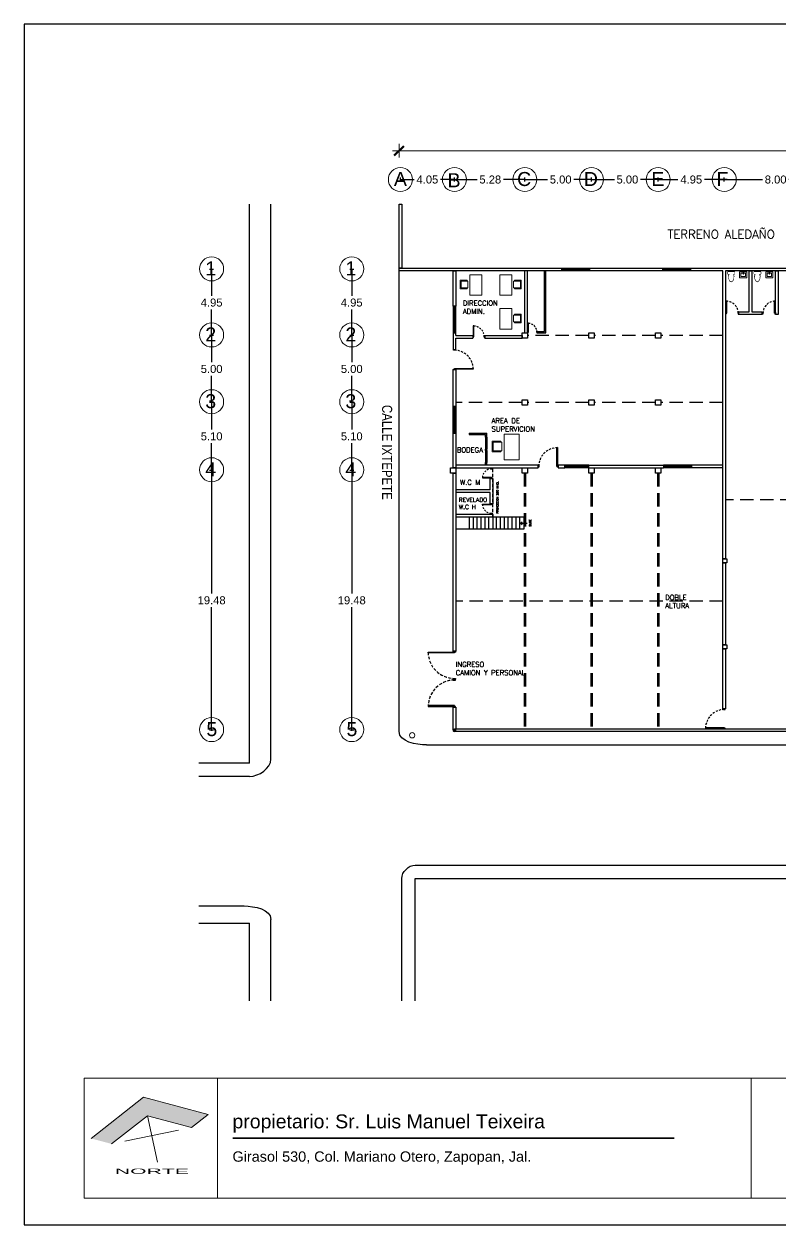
# Model space of a CAD drawing. Header units: millimetres. Extents: x 0 to 265, y 0 to 186.
# Drawn here: x 0 to 56.7, y 0 to 90 of the extents above; entities that cross this region are included whole.
import ezdxf
from ezdxf.enums import TextEntityAlignment as Align

# ---------------------------------------------------------------- set-up
doc = ezdxf.new("R2010")
doc.units = ezdxf.units.MM
doc.set_wipeout_variables(frame=1)
doc.linetypes.add('HP- XR01 - Proyecto Arquitectónico- Plantas$0$HIDDEN', pattern=[0.375, 0.25, -0.125])
doc.linetypes.add('JIS_02_2.0', pattern=[3, 2, -1])
for name, color, linetype, lineweight in [('22-MUEBLES', 252, 'Continuous', 0), ('ARQ_Punto Fino', 8, 'Continuous', 18), ('ARQ_Texto', 7, 'Continuous', 18), ('MOBILIARIO GENERAL.MG_Pluma_Nº__142', 8, 'Continuous', 13), ('MURO DE CARGA', 18, 'Continuous', 30), ('Solapa', 7, 'Continuous', 18)]:
    doc.layers.add(name, color=color, linetype=linetype, lineweight=lineweight)
for name, color, linetype in [('APOYOS', 40, 'Continuous'), ('BANQUETA', 241, 'Continuous'), ('CRISTAL', 132, 'Continuous'), ('Ejes y cotas', 251, 'Continuous'), ('ESCALERAS', 41, 'Continuous'), ('HERRERIA', 242, 'Continuous'), ('MOVILIARIO COLCHAS', 251, 'Continuous'), ('MURO DIVISORIO', 51, 'Continuous'), ('PROYECCION ESTRUCTURA', 100, 'Continuous'), ('TEXTO', 7, 'Continuous'), ('XREF VW STA ANITA 18OCT2017$0$A-MOBILIARIO FIJO', 252, 'Continuous')]:
    doc.layers.add(name, color=color, linetype=linetype)
doc.styles.add('Annotative', font='arial.ttf')
doc.styles.add('HL-HD', font='EBE-LD.SHX', dxfattribs={"width": 1.5, "height": 1})
doc.styles.add('Roman S', font='romans.shx')
doc.styles.get("Standard").update_dxf_attribs({"font": 'arial.ttf'})
doc.styles.add('SWIS', font='swissek.ttf')
doc.dimstyles.new('Copia(2) de ISO-25', dxfattribs={"dimtxt": 0.2, "dimasz": 0.1, "dimexe": 0.15, "dimexo": 0.15, "dimgap": 0.075, "dimtad": 2, "dimtih": 1, "dimtoh": 1, "dimzin": 1, "dimdsep": 46, "dimtxsty": 'Standard', "dimblk": 'ORIGIN2', "dimcen": 0.1, "dimazin": 0, "dimtfac": 1, "dimtix": 1, "dimtmove": 0, "dimatfit": 3, "dimfxl": 0.25, "dimarcsym": 0})

# ---------------------------------------------------------------- blocks, each defined once
blk = doc.blocks.new('*U2')
for points in [[(-0.05, 0), (0.05, 0), (0.05, -0.038), (-0.05, -0.038)], [(-1.124, -0.038), (0, -0.038), (0, -0.076), (-1.124, -0.076)], [(-0.05, -1.162), (0.05, -1.162), (0.05, -1.2), (-0.05, -1.2)]]:
    blk.add_lwpolyline(points, close=True)
at = {"linetype": 'HP- XR01 - Proyecto Arquitectónico- Plantas$0$HIDDEN', "ltscale": 0.5}
blk.add_arc((0, -0.038), 1.124, 180, 270, dxfattribs=at)
blk = doc.blocks.new('*U3')
for points in [[(0.05, 1.162), (-0.05, 1.162), (-0.05, 1.2), (0.05, 1.2)], [(0.05, 0), (-0.05, 0), (-0.05, 0.038), (0.05, 0.038)], [(1.124, 0.038), (0, 0.038), (0, 0.076), (1.124, 0.076)]]:
    blk.add_lwpolyline(points, close=True)
at = {"linetype": 'HP- XR01 - Proyecto Arquitectónico- Plantas$0$HIDDEN', "ltscale": 0.5}
blk.add_arc((0, 0.038), 1.124, 360, 90, dxfattribs=at)
blk = doc.blocks.new('*U4')
for points in [[(0.05, 0), (-0.05, 0), (-0.05, -0.038), (0.05, -0.038)], [(1.124, -0.038), (0, -0.038), (0, -0.076), (1.124, -0.076)], [(0.05, -1.162), (-0.05, -1.162), (-0.05, -1.2), (0.05, -1.2)]]:
    blk.add_lwpolyline(points, close=True)
at = {"linetype": 'HP- XR01 - Proyecto Arquitectónico- Plantas$0$HIDDEN', "ltscale": 0.5}
blk.add_arc((0, -0.038), 1.124, 270, 0, dxfattribs=at)
blk = doc.blocks.new('*U5')
for points in [[(0.05, 0), (-0.05, 0), (-0.05, -0.038), (0.05, -0.038)], [(1.124, -0.038), (0, -0.038), (0, -0.076), (1.124, -0.076)], [(0.05, -1.162), (-0.05, -1.162), (-0.05, -1.2), (0.05, -1.2)]]:
    blk.add_lwpolyline(points, close=True)
at = {"linetype": 'HP- XR01 - Proyecto Arquitectónico- Plantas$0$HIDDEN', "ltscale": 0.5}
blk.add_arc((0, -0.038), 1.124, 270, 0, dxfattribs=at)
blk = doc.blocks.new('*U6')
for points in [[(0.05, 0), (-0.05, 0), (-0.05, -0.038), (0.05, -0.038)], [(0.724, -0.038), (0, -0.038), (0, -0.076), (0.724, -0.076)], [(0.05, -0.762), (-0.05, -0.762), (-0.05, -0.8), (0.05, -0.8)]]:
    blk.add_lwpolyline(points, close=True)
at = {"linetype": 'HP- XR01 - Proyecto Arquitectónico- Plantas$0$HIDDEN', "ltscale": 0.5}
blk.add_arc((0, -0.038), 0.724, 270, 0, dxfattribs=at)
blk = doc.blocks.new('*U7')
for points in [[(0.05, 0.762), (-0.05, 0.762), (-0.05, 0.8), (0.05, 0.8)], [(0.05, 0), (-0.05, 0), (-0.05, 0.038), (0.05, 0.038)], [(0.724, 0.038), (0, 0.038), (0, 0.076), (0.724, 0.076)]]:
    blk.add_lwpolyline(points, close=True)
at = {"linetype": 'HP- XR01 - Proyecto Arquitectónico- Plantas$0$HIDDEN', "ltscale": 0.5}
blk.add_arc((0, 0.038), 0.724, 360, 90, dxfattribs=at)
blk = doc.blocks.new('*U8')
for points in [[(0.05, 0), (-0.05, 0), (-0.05, -0.038), (0.05, -0.038)], [(0.05, -0.862), (-0.05, -0.862), (-0.05, -0.9), (0.05, -0.9)], [(0.824, -0.038), (0, -0.038), (0, -0.076), (0.824, -0.076)]]:
    blk.add_lwpolyline(points, close=True)
at = {"linetype": 'HP- XR01 - Proyecto Arquitectónico- Plantas$0$HIDDEN', "ltscale": 0.5}
blk.add_arc((0, -0.038), 0.824, 270, 0, dxfattribs=at)
blk = doc.blocks.new('*U9')
for points in [[(0.05, 0), (-0.05, 0), (-0.05, -0.038), (0.05, -0.038)], [(0.05, -0.712), (-0.05, -0.712), (-0.05, -0.75), (0.05, -0.75)], [(0.674, -0.038), (0, -0.038), (0, -0.076), (0.674, -0.076)]]:
    blk.add_lwpolyline(points, close=True)
at = {"linetype": 'HP- XR01 - Proyecto Arquitectónico- Plantas$0$HIDDEN', "ltscale": 0.5}
blk.add_arc((0, -0.038), 0.674, 270, 0, dxfattribs=at)
blk = doc.blocks.new('*U10')
for points in [[(0.05, 0.712), (-0.05, 0.712), (-0.05, 0.75), (0.05, 0.75)], [(0.05, 0), (-0.05, 0), (-0.05, 0.038), (0.05, 0.038)], [(0.674, 0.038), (0, 0.038), (0, 0.076), (0.674, 0.076)]]:
    blk.add_lwpolyline(points, close=True)
at = {"linetype": 'HP- XR01 - Proyecto Arquitectónico- Plantas$0$HIDDEN', "ltscale": 0.5}
blk.add_arc((0, 0.038), 0.674, 360, 90, dxfattribs=at)
blk = doc.blocks.new('_BoxFilled')
at = {"color": 0, "linetype": 'ByBlock', "lineweight": -2}
blk.add_line((-0.5, 0), (-1, 0), dxfattribs=at)
at = {"color": 0, "linetype": 'ByBlock', "lineweight": 0}
blk.add_solid([(-0.5, 0.5), (0.5, 0.5), (-0.5, -0.5), (0.5, -0.5)], dxfattribs=at)
blk = doc.blocks.new('*D43')
at = {"layer": 'DEFPOINTS', "color": 0, "transparency": 16777216}
for p in [(32.258, 78.344), (28.208, 77.498), (32.258, 77.498)]:
    blk.add_point(p, dxfattribs=at)
at = {"layer": 'Ejes y cotas', "color": 0, "lineweight": -2, "transparency": 16777216}
for p, q in [((28.208, 78.198), (28.208, 78.494)), ((28.308, 78.344), (29.239, 78.344)), ((32.158, 78.344), (31.226, 78.344)), ((32.258, 78.198), (32.258, 78.494))]:
    blk.add_line(p, q, dxfattribs=at)
at = {"layer": 'Ejes y cotas', "color": 0, "lineweight": -2, "transparency": 16777216, "xscale": 0.1, "yscale": 0.1, "zscale": 0.1, "rotation": 180}
blk.add_blockref('_BoxFilled', (28.208, 78.344), dxfattribs=at)
at = {"layer": 'Ejes y cotas', "color": 0, "lineweight": -2, "transparency": 16777216, "xscale": 0.1, "yscale": 0.1, "zscale": 0.1}
blk.add_blockref('_BoxFilled', (32.258, 78.344), dxfattribs=at)
at = {"layer": 'Ejes y cotas', "color": 0, "lineweight": 0, "transparency": 16777216, "insert": (30.233, 78.344), "char_height": 0.6, "attachment_point": 5}
blk.add_mtext('4.05', dxfattribs=at)
blk = doc.blocks.new('*D44')
at = {"layer": 'DEFPOINTS', "color": 0, "transparency": 16777216}
for p in [(37.533, 78.344), (32.258, 77.498), (37.533, 77.498)]:
    blk.add_point(p, dxfattribs=at)
at = {"layer": 'Ejes y cotas', "color": 0, "lineweight": -2, "transparency": 16777216}
for p, q in [((32.258, 78.198), (32.258, 78.494)), ((32.358, 78.344), (33.967, 78.344)), ((37.433, 78.344), (35.927, 78.344)), ((37.533, 78.198), (37.533, 78.494))]:
    blk.add_line(p, q, dxfattribs=at)
at = {"layer": 'Ejes y cotas', "color": 0, "lineweight": -2, "transparency": 16777216, "xscale": 0.1, "yscale": 0.1, "zscale": 0.1, "rotation": 180}
blk.add_blockref('_BoxFilled', (32.258, 78.344), dxfattribs=at)
at = {"layer": 'Ejes y cotas', "color": 0, "lineweight": -2, "transparency": 16777216, "xscale": 0.1, "yscale": 0.1, "zscale": 0.1}
blk.add_blockref('_BoxFilled', (37.533, 78.344), dxfattribs=at)
at = {"layer": 'Ejes y cotas', "color": 0, "lineweight": 0, "transparency": 16777216, "insert": (34.947, 78.344), "char_height": 0.6, "attachment_point": 5}
blk.add_mtext('5.28', dxfattribs=at)
blk = doc.blocks.new('*D45')
at = {"layer": 'DEFPOINTS', "color": 0, "transparency": 16777216}
for p in [(42.533, 78.344), (37.533, 77.498), (42.533, 77.498)]:
    blk.add_point(p, dxfattribs=at)
at = {"layer": 'Ejes y cotas', "color": 0, "lineweight": -2, "transparency": 16777216}
for p, q in [((37.533, 78.198), (37.533, 78.494)), ((37.633, 78.344), (39.244, 78.344)), ((42.433, 78.344), (41.2, 78.344)), ((42.533, 78.198), (42.533, 78.494))]:
    blk.add_line(p, q, dxfattribs=at)
at = {"layer": 'Ejes y cotas', "color": 0, "lineweight": -2, "transparency": 16777216, "xscale": 0.1, "yscale": 0.1, "zscale": 0.1, "rotation": 180}
blk.add_blockref('_BoxFilled', (37.533, 78.344), dxfattribs=at)
at = {"layer": 'Ejes y cotas', "color": 0, "lineweight": -2, "transparency": 16777216, "xscale": 0.1, "yscale": 0.1, "zscale": 0.1}
blk.add_blockref('_BoxFilled', (42.533, 78.344), dxfattribs=at)
at = {"layer": 'Ejes y cotas', "color": 0, "lineweight": 0, "transparency": 16777216, "insert": (40.222, 78.344), "char_height": 0.6, "attachment_point": 5}
blk.add_mtext('5.00', dxfattribs=at)
blk = doc.blocks.new('*D46')
at = {"layer": 'DEFPOINTS', "color": 0, "transparency": 16777216}
for p in [(47.533, 78.344), (42.533, 77.498), (47.533, 77.498)]:
    blk.add_point(p, dxfattribs=at)
at = {"layer": 'Ejes y cotas', "color": 0, "lineweight": -2, "transparency": 16777216}
for p, q in [((42.533, 78.198), (42.533, 78.494)), ((42.633, 78.344), (44.244, 78.344)), ((47.433, 78.344), (46.2, 78.344)), ((47.533, 78.198), (47.533, 78.494))]:
    blk.add_line(p, q, dxfattribs=at)
at = {"layer": 'Ejes y cotas', "color": 0, "lineweight": -2, "transparency": 16777216, "xscale": 0.1, "yscale": 0.1, "zscale": 0.1, "rotation": 180}
blk.add_blockref('_BoxFilled', (42.533, 78.344), dxfattribs=at)
at = {"layer": 'Ejes y cotas', "color": 0, "lineweight": -2, "transparency": 16777216, "xscale": 0.1, "yscale": 0.1, "zscale": 0.1}
blk.add_blockref('_BoxFilled', (47.533, 78.344), dxfattribs=at)
at = {"layer": 'Ejes y cotas', "color": 0, "lineweight": 0, "transparency": 16777216, "insert": (45.222, 78.344), "char_height": 0.6, "attachment_point": 5}
blk.add_mtext('5.00', dxfattribs=at)
blk = doc.blocks.new('*D47')
at = {"layer": 'DEFPOINTS', "color": 0, "transparency": 16777216}
for p in [(52.483, 78.344), (47.533, 77.498), (52.483, 77.498)]:
    blk.add_point(p, dxfattribs=at)
at = {"layer": 'Ejes y cotas', "color": 0, "lineweight": -2, "transparency": 16777216}
for p, q in [((47.533, 78.198), (47.533, 78.494)), ((47.633, 78.344), (49.014, 78.344)), ((52.383, 78.344), (51.001, 78.344)), ((52.483, 78.198), (52.483, 78.494))]:
    blk.add_line(p, q, dxfattribs=at)
at = {"layer": 'Ejes y cotas', "color": 0, "lineweight": -2, "transparency": 16777216, "xscale": 0.1, "yscale": 0.1, "zscale": 0.1, "rotation": 180}
blk.add_blockref('_BoxFilled', (47.533, 78.344), dxfattribs=at)
at = {"layer": 'Ejes y cotas', "color": 0, "lineweight": -2, "transparency": 16777216, "xscale": 0.1, "yscale": 0.1, "zscale": 0.1}
blk.add_blockref('_BoxFilled', (52.483, 78.344), dxfattribs=at)
at = {"layer": 'Ejes y cotas', "color": 0, "lineweight": 0, "transparency": 16777216, "insert": (50.008, 78.344), "char_height": 0.6, "attachment_point": 5}
blk.add_mtext('4.95', dxfattribs=at)
blk = doc.blocks.new('*D56')
at = {"layer": 'DEFPOINTS', "color": 0, "transparency": 16777216}
for p in [(14.908, 71.598), (14.062, 66.648), (14.908, 66.648)]:
    blk.add_point(p, dxfattribs=at)
at = {"layer": 'Ejes y cotas', "color": 0, "lineweight": -2, "transparency": 16777216}
for p, q in [((14.208, 71.598), (13.912, 71.598)), ((14.062, 71.498), (14.062, 69.63)), ((14.062, 66.748), (14.062, 68.617)), ((14.208, 66.648), (13.912, 66.648))]:
    blk.add_line(p, q, dxfattribs=at)
at = {"layer": 'Ejes y cotas', "color": 0, "lineweight": -2, "transparency": 16777216, "xscale": 0.1, "yscale": 0.1, "zscale": 0.1}
for p, rotation in [((14.062, 71.598), 90), ((14.062, 66.648), 270)]:
    blk.add_blockref('_BoxFilled', p, dxfattribs=dict(at, rotation=rotation))
at = {"layer": 'Ejes y cotas', "color": 0, "lineweight": 0, "transparency": 16777216, "insert": (14.062, 69.123), "char_height": 0.6, "width": 0.49322, "attachment_point": 5}
blk.add_mtext('4.95', dxfattribs=at)
blk = doc.blocks.new('*D57')
at = {"layer": 'DEFPOINTS', "color": 0, "transparency": 16777216}
for p in [(14.908, 66.648), (14.062, 61.648), (14.908, 61.648)]:
    blk.add_point(p, dxfattribs=at)
at = {"layer": 'Ejes y cotas', "color": 0, "lineweight": -2, "transparency": 16777216}
for p, q in [((14.208, 66.648), (13.912, 66.648)), ((14.062, 66.548), (14.062, 64.655)), ((14.062, 61.748), (14.062, 63.642)), ((14.208, 61.648), (13.912, 61.648))]:
    blk.add_line(p, q, dxfattribs=at)
at = {"layer": 'Ejes y cotas', "color": 0, "lineweight": -2, "transparency": 16777216, "xscale": 0.1, "yscale": 0.1, "zscale": 0.1}
for p, rotation in [((14.062, 66.648), 90), ((14.062, 61.648), 270)]:
    blk.add_blockref('_BoxFilled', p, dxfattribs=dict(at, rotation=rotation))
at = {"layer": 'Ejes y cotas', "color": 0, "lineweight": 0, "transparency": 16777216, "insert": (14.062, 64.148), "char_height": 0.6, "attachment_point": 5}
blk.add_mtext('5.00', dxfattribs=at)
blk = doc.blocks.new('*D58')
at = {"layer": 'DEFPOINTS', "color": 0, "transparency": 16777216}
for p in [(14.908, 61.648), (14.062, 56.548), (14.908, 56.548)]:
    blk.add_point(p, dxfattribs=at)
at = {"layer": 'Ejes y cotas', "color": 0, "lineweight": -2, "transparency": 16777216}
for p, q in [((14.208, 61.648), (13.912, 61.648)), ((14.062, 61.548), (14.062, 59.605)), ((14.062, 56.648), (14.062, 58.592)), ((14.208, 56.548), (13.912, 56.548))]:
    blk.add_line(p, q, dxfattribs=at)
at = {"layer": 'Ejes y cotas', "color": 0, "lineweight": -2, "transparency": 16777216, "xscale": 0.1, "yscale": 0.1, "zscale": 0.1}
for p, rotation in [((14.062, 61.648), 90), ((14.062, 56.548), 270)]:
    blk.add_blockref('_BoxFilled', p, dxfattribs=dict(at, rotation=rotation))
at = {"layer": 'Ejes y cotas', "color": 0, "lineweight": 0, "transparency": 16777216, "insert": (14.062, 59.098), "char_height": 0.6, "attachment_point": 5}
blk.add_mtext('5.10', dxfattribs=at)
blk = doc.blocks.new('*D59')
at = {"layer": 'DEFPOINTS', "color": 0, "transparency": 16777216}
for p in [(14.908, 56.548), (14.062, 37.073), (14.908, 37.073)]:
    blk.add_point(p, dxfattribs=at)
at = {"layer": 'Ejes y cotas', "color": 0, "lineweight": -2, "transparency": 16777216}
for p, q in [((14.208, 56.548), (13.912, 56.548)), ((14.062, 56.448), (14.062, 47.317)), ((14.062, 37.173), (14.062, 46.304)), ((14.208, 37.073), (13.912, 37.073))]:
    blk.add_line(p, q, dxfattribs=at)
at = {"layer": 'Ejes y cotas', "color": 0, "lineweight": -2, "transparency": 16777216, "xscale": 0.1, "yscale": 0.1, "zscale": 0.1}
for p, rotation in [((14.062, 56.548), 90), ((14.062, 37.073), 270)]:
    blk.add_blockref('_BoxFilled', p, dxfattribs=dict(at, rotation=rotation))
at = {"layer": 'Ejes y cotas', "color": 0, "lineweight": 0, "transparency": 16777216, "insert": (14.062, 46.811), "char_height": 0.6, "attachment_point": 5}
blk.add_mtext('19.48', dxfattribs=at)
blk = doc.blocks.new('XREF VW STA ANITA 18OCT2017$0$ESCUSADO')
at = {"color": 0}
blk.add_lwpolyline([(0, -0.237), (0, 0.237, -0.414214), (0.012, 0.25), (0.138, 0.25, -0.414214), (0.15, 0.237), (0.15, -0.237, -0.414214), (0.138, -0.25), (0.012, -0.25, -0.414214)], format="xyb", close=True, dxfattribs=at)
blk.add_circle((0.3, 0), 0.05, dxfattribs=at)
for radius, start, end in [(0.142, 90, 270), (0.187, 90, 126.8699), (0.187, 233.1301, 270)]:
    blk.add_arc((0.343, 0), radius, start, end, dxfattribs=at)
at = {"color": 0, "extrusion": (0, 0, -1)}
for major_axis, ratio in [((0.362, 0), 0.517355), ((0.312, 0), 0.456)]:
    blk.add_ellipse((0.343, 0), major_axis=major_axis, ratio=ratio, start_param=4.712389, end_param=7.853982, dxfattribs=at)
at = {"color": 0}
for points in [[(0.15, 0.15), (0.177, 0.15), (0.203, 0.15), (0.23, 0.15)], [(0.23, -0.15), (0.203, -0.15), (0.177, -0.15), (0.15, -0.15)]]:
    blk.add_open_spline(points, degree=3, dxfattribs=at)
blk.add_wipeout([(0.15, 0.237), (0.149, 0.242), (0.147, 0.245), (0.146, 0.246), (0.145, 0.248), (0.142, 0.249), (0.139, 0.25), (0.138, 0.25), (0.011, 0.25), (0.007, 0.249), (0.004, 0.246), (0.001, 0.243), (0, 0.239), (0, -0.237), (0.002, -0.245), (0.004, -0.246), (0.007, -0.248), (0.01, -0.25), (0.012, -0.25), (0.138, -0.25), (0.144, -0.248), (0.148, -0.244), (0.15, -0.237), (0.15, -0.15), (0.23, -0.15), (0.242, -0.158), (0.257, -0.167), (0.268, -0.172), (0.277, -0.176), (0.288, -0.179), (0.298, -0.182), (0.329, -0.187), (0.343, -0.187), (0.362, -0.187), (0.382, -0.186), (0.427, -0.182), (0.467, -0.176), (0.52, -0.164), (0.573, -0.145), (0.602, -0.131), (0.635, -0.11), (0.667, -0.083), (0.687, -0.059), (0.7, -0.03), (0.705, -0.008), (0.703, 0.02), (0.694, 0.046), (0.681, 0.068), (0.671, 0.079), (0.659, 0.091), (0.641, 0.106), (0.617, 0.122), (0.586, 0.139), (0.574, 0.144), (0.541, 0.157), (0.517, 0.164), (0.49, 0.171), (0.467, 0.176), (0.449, 0.179), (0.421, 0.183), (0.402, 0.185), (0.38, 0.186), (0.343, 0.187), (0.32, 0.186), (0.3, 0.183), (0.283, 0.178), (0.262, 0.169), (0.247, 0.161), (0.23, 0.15), (0.15, 0.15)], dxfattribs=at)
blk = doc.blocks.new('A$C55CB1900')
at = {"layer": '22-MUEBLES'}
for p, q in [((0.597, 2.862), (1.397, 2.862)), ((0.597, 2.862), (0.597, 2.222)), ((0.677, 2.782), (1.317, 2.782)), ((0.677, 2.782), (0.677, 2.142)), ((1.317, 2.782), (1.317, 2.142)), ((1.397, 2.862), (1.397, 2.222)), ((0, 1.96), (1.92, 1.96)), ((0, 0.84), (0, 1.96)), ((0.597, 2.222), (0.677, 2.222)), ((0.677, 2.142), (1.317, 2.142)), ((1.317, 2.222), (1.397, 2.222)), ((1.92, 1.96), (1.92, 0.84)), ((1.92, 0.84), (0, 0.84))]:
    blk.add_line(p, q, dxfattribs=at)
blk = doc.blocks.new('*D42')
at = {"layer": 'DEFPOINTS', "color": 0, "transparency": 16777216}
for p in [(60.483, 78.344), (52.483, 77.498), (60.483, 77.498)]:
    blk.add_point(p, dxfattribs=at)
at = {"layer": 'Ejes y cotas', "color": 0, "lineweight": -2, "transparency": 16777216}
for p, q in [((52.483, 78.198), (52.483, 78.494)), ((52.583, 78.344), (55.354, 78.344)), ((60.383, 78.344), (57.311, 78.344)), ((60.483, 78.198), (60.483, 78.494))]:
    blk.add_line(p, q, dxfattribs=at)
at = {"layer": 'Ejes y cotas', "color": 0, "lineweight": -2, "transparency": 16777216, "xscale": 0.1, "yscale": 0.1, "zscale": 0.1, "rotation": 180}
blk.add_blockref('_BoxFilled', (52.483, 78.344), dxfattribs=at)
at = {"layer": 'Ejes y cotas', "color": 0, "lineweight": -2, "transparency": 16777216, "xscale": 0.1, "yscale": 0.1, "zscale": 0.1}
blk.add_blockref('_BoxFilled', (60.483, 78.344), dxfattribs=at)
at = {"layer": 'Ejes y cotas', "color": 0, "lineweight": 0, "transparency": 16777216, "insert": (56.333, 78.344), "char_height": 0.6, "attachment_point": 5}
blk.add_mtext('8.00', dxfattribs=at)
blk = doc.blocks.new('*D72')
at = {"layer": 'DEFPOINTS', "color": 0, "transparency": 16777216}
for p in [(25.408, 71.598), (24.562, 66.648), (25.408, 66.648)]:
    blk.add_point(p, dxfattribs=at)
at = {"layer": 'Ejes y cotas', "color": 0, "lineweight": -2, "transparency": 16777216}
for p, q in [((24.708, 71.598), (24.412, 71.598)), ((24.562, 71.498), (24.562, 69.63)), ((24.562, 66.748), (24.562, 68.617)), ((24.708, 66.648), (24.412, 66.648))]:
    blk.add_line(p, q, dxfattribs=at)
at = {"layer": 'Ejes y cotas', "color": 0, "lineweight": -2, "transparency": 16777216, "xscale": 0.1, "yscale": 0.1, "zscale": 0.1}
for p, rotation in [((24.562, 71.598), 90), ((24.562, 66.648), 270)]:
    blk.add_blockref('_BoxFilled', p, dxfattribs=dict(at, rotation=rotation))
at = {"layer": 'Ejes y cotas', "color": 0, "lineweight": 0, "transparency": 16777216, "insert": (24.562, 69.123), "char_height": 0.6, "width": 0.49322, "attachment_point": 5}
blk.add_mtext('4.95', dxfattribs=at)
blk = doc.blocks.new('*D73')
at = {"layer": 'DEFPOINTS', "color": 0, "transparency": 16777216}
for p in [(25.408, 66.648), (24.562, 61.648), (25.408, 61.648)]:
    blk.add_point(p, dxfattribs=at)
at = {"layer": 'Ejes y cotas', "color": 0, "lineweight": -2, "transparency": 16777216}
for p, q in [((24.708, 66.648), (24.412, 66.648)), ((24.562, 66.548), (24.562, 64.655)), ((24.562, 61.748), (24.562, 63.642)), ((24.708, 61.648), (24.412, 61.648))]:
    blk.add_line(p, q, dxfattribs=at)
at = {"layer": 'Ejes y cotas', "color": 0, "lineweight": -2, "transparency": 16777216, "xscale": 0.1, "yscale": 0.1, "zscale": 0.1}
for p, rotation in [((24.562, 66.648), 90), ((24.562, 61.648), 270)]:
    blk.add_blockref('_BoxFilled', p, dxfattribs=dict(at, rotation=rotation))
at = {"layer": 'Ejes y cotas', "color": 0, "lineweight": 0, "transparency": 16777216, "insert": (24.562, 64.148), "char_height": 0.6, "attachment_point": 5}
blk.add_mtext('5.00', dxfattribs=at)
blk = doc.blocks.new('*D74')
at = {"layer": 'DEFPOINTS', "color": 0, "transparency": 16777216}
for p in [(25.408, 61.648), (24.562, 56.548), (25.408, 56.548)]:
    blk.add_point(p, dxfattribs=at)
at = {"layer": 'Ejes y cotas', "color": 0, "lineweight": -2, "transparency": 16777216}
for p, q in [((24.708, 61.648), (24.412, 61.648)), ((24.562, 61.548), (24.562, 59.605)), ((24.562, 56.648), (24.562, 58.592)), ((24.708, 56.548), (24.412, 56.548))]:
    blk.add_line(p, q, dxfattribs=at)
at = {"layer": 'Ejes y cotas', "color": 0, "lineweight": -2, "transparency": 16777216, "xscale": 0.1, "yscale": 0.1, "zscale": 0.1}
for p, rotation in [((24.562, 61.648), 90), ((24.562, 56.548), 270)]:
    blk.add_blockref('_BoxFilled', p, dxfattribs=dict(at, rotation=rotation))
at = {"layer": 'Ejes y cotas', "color": 0, "lineweight": 0, "transparency": 16777216, "insert": (24.562, 59.098), "char_height": 0.6, "attachment_point": 5}
blk.add_mtext('5.10', dxfattribs=at)
blk = doc.blocks.new('*D75')
at = {"layer": 'DEFPOINTS', "color": 0, "transparency": 16777216}
for p in [(25.408, 56.548), (24.562, 37.073), (25.408, 37.073)]:
    blk.add_point(p, dxfattribs=at)
at = {"layer": 'Ejes y cotas', "color": 0, "lineweight": -2, "transparency": 16777216}
for p, q in [((24.708, 56.548), (24.412, 56.548)), ((24.562, 56.448), (24.562, 47.317)), ((24.562, 37.173), (24.562, 46.304)), ((24.708, 37.073), (24.412, 37.073))]:
    blk.add_line(p, q, dxfattribs=at)
at = {"layer": 'Ejes y cotas', "color": 0, "lineweight": -2, "transparency": 16777216, "xscale": 0.1, "yscale": 0.1, "zscale": 0.1}
for p, rotation in [((24.562, 56.548), 90), ((24.562, 37.073), 270)]:
    blk.add_blockref('_BoxFilled', p, dxfattribs=dict(at, rotation=rotation))
at = {"layer": 'Ejes y cotas', "color": 0, "lineweight": 0, "transparency": 16777216, "insert": (24.562, 46.811), "char_height": 0.6, "attachment_point": 5}
blk.add_mtext('19.48', dxfattribs=at)

msp = doc.modelspace()

# ---------------------------------------------------------------- hatches: boundary and pattern name
at = {"layer": 'ARQ_Punto Fino', "linetype": 'ByBlock', "lineweight": 0}
h = msp.add_hatch(color=0, dxfattribs=at)
h.dxf.hatch_style = 1
h.paths.add_polyline_path([(12.551, 7.309), (13.797, 8.289), (8.962, 9.579), (5.029, 6.485), (6.561, 6.076), (9.248, 8.19)])

# ---------------------------------------------------------------- linework, layer by layer
at = {"linetype": 'HP- XR01 - Proyecto Arquitectónico- Plantas$0$HIDDEN'}
msp.add_line((35.133, 53.048), (35.133, 56.748), dxfattribs=at)
at = {"linetype": 'ByBlock', "lineweight": 0}
for p, q in [((5.029, 6.485), (8.962, 9.579)), ((8.962, 9.579), (13.797, 8.289)), ((6.561, 6.076), (9.248, 8.19)), ((9.992, 4.707), (9.248, 8.19)), ((9.248, 8.19), (12.551, 7.309)), ((13.797, 8.289), (12.551, 7.309)), ((7.548, 6.279), (11.587, 7.11))]:
    msp.add_line(p, q, dxfattribs=at)
at = {"layer": 'APOYOS'}
for points in [[(37.333, 66.848), (37.733, 66.848), (37.733, 66.448), (37.333, 66.448)], [(42.333, 66.848), (42.733, 66.848), (42.733, 66.448), (42.333, 66.448)], [(47.333, 66.848), (47.733, 66.848), (47.733, 66.448), (47.333, 66.448)], [(37.333, 61.848), (37.733, 61.848), (37.733, 61.448), (37.333, 61.448)], [(42.333, 61.848), (42.733, 61.848), (42.733, 61.448), (42.333, 61.448)], [(47.333, 61.848), (47.733, 61.848), (47.733, 61.448), (47.333, 61.448)], [(37.333, 56.748), (37.733, 56.748), (37.733, 56.348), (37.333, 56.348)], [(42.333, 56.748), (42.733, 56.748), (42.733, 56.348), (42.333, 56.348)], [(47.333, 56.748), (47.733, 56.748), (47.733, 56.348), (47.333, 56.348)]]:
    msp.add_lwpolyline(points, close=True, dxfattribs=at)
at = {"layer": 'ARQ_Texto', "linetype": 'Continuous', "const_width": 0.123}
msp.add_lwpolyline([(15.646, 6.5), (48.746, 6.5)], dxfattribs=at)
at = {"layer": 'ARQ_Texto'}
msp.add_circle((29.092, 36.695), 0.2, dxfattribs=at)
at = {"layer": 'BANQUETA'}
for p, q in [((16.908, 34.618), (16.908, 76.498)), ((18.508, 34.905), (18.508, 76.498)), ((28.108, 36.973), (28.108, 76.498)), ((30.169, 35.973), (127.983, 35.973)), ((16.908, 34.618), (13.102, 34.618)), ((16.908, 33.618), (13.102, 33.618)), ((29.308, 26.973), (127.983, 26.973)), ((28.308, 16.789), (28.308, 25.973)), ((29.308, 25.973), (127.983, 25.973)), ((29.308, 16.789), (29.308, 25.973)), ((13.102, 23.905), (16.508, 23.905)), ((13.102, 22.62), (16.908, 22.618)), ((16.908, 16.789), (16.908, 22.618)), ((18.508, 16.789), (18.508, 22.905))]:
    msp.add_line(p, q, dxfattribs=at)
for points in [[(30.169, 35.973), (29.405, 35.973), (28.108, 36.21), (28.108, 36.973)], [(16.908, 33.618), (17.592, 33.618), (18.508, 34.22), (18.508, 34.905)], [(28.308, 25.973), (28.308, 26.445), (28.836, 26.973), (29.308, 26.973)], [(16.508, 23.905), (17.253, 23.905), (18.508, 23.65), (18.508, 22.905)]]:
    msp.add_open_spline(points, degree=3, dxfattribs=at)
at = {"layer": 'CRISTAL'}
for p, q in [((40.308, 71.498), (40.308, 71.698)), ((42.408, 71.648), (40.308, 71.648)), ((42.408, 71.598), (40.308, 71.598)), ((42.408, 71.548), (40.308, 71.548)), ((42.408, 71.498), (42.408, 71.698)), ((47.883, 71.498), (47.883, 71.698)), ((49.983, 71.648), (47.883, 71.648)), ((49.983, 71.598), (47.883, 71.598)), ((49.983, 71.548), (47.883, 71.548)), ((49.983, 71.498), (49.983, 71.698)), ((32.158, 68.848), (32.158, 66.848)), ((32.358, 68.848), (32.158, 68.848)), ((32.208, 68.848), (32.208, 66.848)), ((32.258, 68.848), (32.258, 66.848)), ((32.308, 68.848), (32.308, 66.848)), ((32.358, 66.848), (32.358, 68.848)), ((32.158, 66.848), (32.358, 66.848)), ((32.208, 61.348), (32.208, 59.348)), ((32.258, 61.348), (32.258, 59.348)), ((32.308, 61.348), (32.308, 59.348)), ((34.578, 59.048), (34.578, 58.148)), ((34.603, 59.048), (34.603, 58.148)), ((34.628, 59.048), (34.628, 58.148)), ((34.653, 59.048), (34.653, 58.148)), ((34.678, 59.048), (34.678, 58.148)), ((34.578, 58.048), (34.578, 57.148)), ((34.603, 58.048), (34.603, 57.148)), ((34.628, 58.048), (34.628, 57.148)), ((34.653, 58.048), (34.653, 57.148)), ((34.678, 58.048), (34.678, 57.148)), ((42.333, 56.948), (40.533, 56.948)), ((42.333, 56.898), (40.533, 56.898)), ((42.333, 56.848), (40.533, 56.848)), ((42.333, 56.798), (40.533, 56.798)), ((42.333, 56.748), (40.533, 56.748)), ((50.033, 56.948), (47.933, 56.948)), ((50.033, 56.898), (47.933, 56.898)), ((50.033, 56.848), (47.933, 56.848)), ((50.033, 56.798), (47.933, 56.798)), ((50.033, 56.748), (47.933, 56.748))]:
    msp.add_line(p, q, dxfattribs=at)
msp.add_lwpolyline([(32.158, 61.348), (32.358, 61.348), (32.358, 59.348), (32.158, 59.348)], close=True, dxfattribs=at)
at = {"layer": 'Ejes y cotas', "lineweight": 0, "ltscale": 0.01}
for centre in [(28.208, 78.346), (32.258, 78.346), (37.533, 78.346), (42.533, 78.346), (47.533, 78.346), (52.483, 78.346), (14.062, 71.648), (24.562, 71.648), (14.062, 66.698), (24.562, 66.698), (14.062, 61.698), (24.562, 61.698), (14.062, 56.598), (24.562, 56.598), (14.062, 37.123), (24.562, 37.123)]:
    msp.add_circle(centre, 0.9, dxfattribs=at)
at = {"layer": 'ESCALERAS'}
for p, q in [((33.393, 52.148), (33.393, 53.048)), ((33.683, 52.148), (33.683, 53.048)), ((33.973, 52.148), (33.973, 53.048)), ((34.263, 52.148), (34.263, 53.048)), ((34.553, 52.148), (34.553, 53.048)), ((34.843, 52.148), (34.843, 53.048)), ((35.133, 53.048), (35.133, 52.148)), ((37.453, 53.048), (35.133, 53.048)), ((35.423, 52.148), (35.423, 53.048)), ((35.713, 52.148), (35.713, 53.048)), ((36.003, 52.148), (36.003, 53.048)), ((36.293, 52.148), (36.293, 53.048)), ((36.583, 52.148), (36.583, 53.048)), ((36.873, 52.148), (36.873, 53.048)), ((37.163, 52.148), (37.163, 53.048)), ((37.453, 53.048), (37.453, 52.148)), ((37.453, 52.148), (32.358, 52.148))]:
    msp.add_line(p, q, dxfattribs=at)
at = {"layer": 'HERRERIA'}
for q in [(37.332, 52.698), (37.707, 52.598), (37.332, 52.498)]:
    msp.add_line((37.207, 52.598), q, dxfattribs=at)
at = {"layer": 'MOBILIARIO GENERAL.MG_Pluma_Nº__142', "linetype": 'Continuous'}
for p, q in [((53.887, 71.348), (53.89, 71.316)), ((53.892, 71.309), (53.897, 71.269)), ((53.895, 71.318), (53.895, 71.329)), ((53.895, 71.329), (53.916, 71.329)), ((53.914, 71.269), (53.919, 71.309)), ((53.916, 71.329), (53.916, 71.318)), ((53.921, 71.316), (53.924, 71.348)), ((55.843, 71.348), (55.846, 71.316)), ((55.848, 71.309), (55.853, 71.269)), ((55.851, 71.318), (55.851, 71.329)), ((55.851, 71.329), (55.872, 71.329)), ((55.87, 71.269), (55.875, 71.309)), ((55.872, 71.329), (55.872, 71.318)), ((55.877, 71.316), (55.88, 71.348))]:
    msp.add_line(p, q, dxfattribs=at)
for points in [[(54.078, 71.318), (53.733, 71.318), (53.733, 71.07), (54.078, 71.07)], [(56.034, 71.318), (55.689, 71.318), (55.689, 71.07), (56.034, 71.07)]]:
    msp.add_lwpolyline(points, close=True, dxfattribs=at)
for centre, radius, start, end in [((53.906, 71.348), 0.0188, 0, 180), ((53.906, 71.318), 0.0158, 185.16961, 212.77103), ((53.906, 71.318), 0.0158, 212.77103, 327.22897), ((53.906, 71.318), 0.0102, 180, 0), ((53.906, 71.27), 0.00839, 187.13892, 352.86108), ((53.906, 71.318), 0.0158, 327.22897, 354.83039), ((55.861, 71.348), 0.0188, 0, 180), ((55.861, 71.318), 0.0158, 185.16961, 212.77103), ((55.861, 71.318), 0.0158, 212.77103, 327.22897), ((55.861, 71.318), 0.0102, 180, 0), ((55.861, 71.27), 0.00839, 187.13892, 352.86108), ((55.861, 71.318), 0.0158, 327.22897, 354.83039)]:
    msp.add_arc(centre, radius, start, end, dxfattribs=at)
at = {"layer": 'MURO DE CARGA'}
for p, q in [((37.533, 66.848), (37.533, 71.498)), ((37.733, 66.848), (37.733, 71.498)), ((32.158, 68.848), (32.358, 68.848)), ((32.158, 66.848), (32.158, 65.598)), ((32.358, 66.848), (32.158, 66.848)), ((32.358, 66.648), (32.358, 66.848)), ((32.358, 66.648), (33.633, 66.648)), ((33.633, 66.648), (33.633, 66.448)), ((34.533, 66.648), (34.533, 66.448)), ((34.533, 66.648), (37.333, 66.648)), ((37.333, 66.648), (37.333, 66.448)), ((32.358, 65.598), (32.358, 66.448)), ((32.358, 66.448), (33.633, 66.448)), ((34.533, 66.448), (37.333, 66.448)), ((32.158, 65.598), (32.358, 65.598)), ((38.533, 56.948), (32.358, 56.948)), ((32.358, 56.748), (38.533, 56.748)), ((38.533, 56.748), (38.533, 56.948)), ((42.333, 56.948), (47.933, 56.948)), ((42.333, 56.748), (42.333, 56.948)), ((42.333, 56.748), (47.933, 56.748)), ((47.933, 56.948), (47.933, 56.748)), ((52.383, 56.948), (50.033, 56.948)), ((50.033, 56.948), (50.033, 56.748)), ((52.383, 56.748), (50.033, 56.748)), ((34.933, 55.098), (34.933, 55.948)), ((34.933, 55.948), (35.133, 55.948)), ((35.133, 55.948), (35.133, 54.048)), ((34.933, 55.098), (32.358, 55.098)), ((34.933, 54.898), (32.358, 54.898)), ((34.933, 54.048), (34.933, 54.898)), ((35.133, 54.048), (34.933, 54.048)), ((35.133, 53.248), (32.358, 53.248)), ((35.133, 53.248), (35.133, 53.048)), ((35.133, 53.048), (32.358, 53.048))]:
    msp.add_line(p, q, dxfattribs=at)
for points in [[(28.108, 76.498), (28.308, 76.498), (28.308, 71.698), (28.108, 71.698)], [(32.158, 68.848), (32.158, 71.498), (32.358, 71.498), (32.358, 68.848)], [(56.333, 68.223), (56.333, 71.498), (56.533, 71.498), (56.533, 68.223)], [(32.158, 64.098), (32.358, 64.098), (32.358, 61.348), (32.158, 61.348)], [(32.158, 59.348), (32.358, 59.348), (32.358, 56.748), (32.158, 56.748)], [(31.958, 56.748), (32.358, 56.748), (32.358, 56.348), (31.958, 56.348)], [(40.533, 56.948), (40.033, 56.948), (40.033, 56.748), (40.533, 56.748)], [(32.158, 56.348), (32.358, 56.348), (32.358, 42.998), (32.158, 42.998)], [(52.383, 49.923), (52.683, 49.923), (52.683, 49.623), (52.383, 49.623)], [(52.383, 49.623), (52.583, 49.623), (52.583, 43.473), (52.383, 43.473)], [(52.383, 43.473), (52.683, 43.473), (52.683, 43.173), (52.383, 43.173)], [(52.383, 43.173), (52.583, 43.173), (52.583, 38.673), (52.383, 38.673)], [(32.258, 37.173), (60.683, 37.173), (60.683, 36.973), (32.258, 36.973)]]:
    msp.add_lwpolyline(points, close=True, dxfattribs=at)
for points in [[(52.383, 71.498), (28.108, 71.498), (28.108, 71.698), (127.983, 71.698), (127.983, 71.498), (52.583, 71.498)], [(52.583, 71.498), (52.583, 49.923), (52.383, 49.923), (52.383, 71.498)], [(54.358, 68.423), (54.358, 71.498), (54.558, 71.498), (54.558, 68.423)], [(54.558, 68.423), (55.333, 68.423), (55.333, 68.223), (53.583, 68.223), (53.583, 68.423), (54.358, 68.423)], [(32.158, 37.148), (32.158, 38.798), (32.358, 38.798), (32.358, 37.148)]]:
    msp.add_lwpolyline(points, dxfattribs=at)
msp.add_arc((32.258, 37.089), 0.116, 149.48976, 30.51024, dxfattribs=at)
at = {"layer": 'MURO DIVISORIO'}
for p, q in [((39.008, 66.948), (39.008, 71.498)), ((39.108, 66.848), (39.108, 71.498)), ((38.483, 66.948), (38.483, 66.848)), ((38.483, 66.948), (39.008, 66.948)), ((38.483, 66.848), (39.108, 66.848)), ((33.358, 59.348), (34.678, 59.348)), ((33.358, 59.348), (33.358, 59.248)), ((33.358, 59.248), (34.578, 59.248)), ((34.578, 59.048), (34.578, 59.248)), ((34.578, 59.048), (34.678, 59.048)), ((34.678, 59.048), (34.678, 59.348)), ((34.578, 58.048), (34.578, 58.148)), ((34.578, 58.148), (34.678, 58.148)), ((34.578, 58.048), (34.678, 58.048)), ((34.678, 58.048), (34.678, 58.148)), ((34.578, 56.948), (34.578, 57.148)), ((34.578, 57.148), (34.678, 57.148)), ((34.678, 56.948), (34.678, 57.148))]:
    msp.add_line(p, q, dxfattribs=at)
at = {"layer": 'PROYECCION ESTRUCTURA', "linetype": 'JIS_02_2.0', "ltscale": 0.5, "transparency": 33554559}
for p, q in [((42.333, 66.648), (37.733, 66.648)), ((47.333, 66.648), (42.733, 66.648)), ((52.383, 66.648), (47.733, 66.648)), ((37.333, 61.648), (32.358, 61.648)), ((42.333, 61.648), (37.733, 61.648)), ((47.333, 61.648), (42.733, 61.648)), ((52.383, 61.648), (47.733, 61.648)), ((37.483, 56.348), (37.483, 37.173)), ((37.583, 56.348), (37.583, 37.173)), ((42.483, 56.348), (42.483, 37.173)), ((42.583, 56.348), (42.583, 37.173)), ((47.483, 56.348), (47.483, 37.173)), ((47.583, 56.348), (47.583, 37.173)), ((83.183, 54.336), (52.583, 54.336)), ((52.383, 46.761), (32.358, 46.761))]:
    msp.add_line(p, q, dxfattribs=at)
at = {"layer": 'Solapa'}
for p, q in [((28.108, 79.987), (28.108, 81.01)), ((27.608, 80.498), (128.483, 80.498)), ((145.5, 11), (4.5, 11)), ((4.5, 2), (4.5, 11)), ((14.5, 2), (14.5, 11)), ((54.5, 2), (54.5, 11)), ((145.5, 2), (4.5, 2))]:
    msp.add_line(p, q, dxfattribs=at)
at = {"layer": 'Solapa', "lineweight": 50}
msp.add_line((27.754, 80.145), (28.461, 80.852), dxfattribs=at)

# ---------------------------------------------------------------- block references
at = {"yscale": 0.8, "zscale": 0.8}
for p, xscale, rotation in [((34.979, 69.68), 0.8, 89.99999999999999), ((34.982, 69.68), -0.8, 270), ((34.982, 67.134), -0.8, 270)]:
    msp.add_blockref('A$C55CB1900', p, dxfattribs=dict(at, xscale=xscale, rotation=rotation))
at = {"rotation": 89.99999999999999}
msp.add_blockref('A$C55CB1900', (37.953, 57.348), dxfattribs=at)
at = {"layer": 'HERRERIA', "extrusion": (0, 0, -1)}
for name, p, xscale, yscale, zscale, rotation in [('*U6', (-52.583, 68.323), -1.249999999999953, 1.249999999999953, -1.249999999999953, 270), ('*U7', (-56.333, 68.323), -1.249999999999953, 1.249999999999953, -1.249999999999953, 270), ('*U2', (-32.258, 64.098), -1.249999999999953, 1.249999999999953, -1.249999999999953, 180), ('*U2', (-40.033, 56.848), -1.249999999999953, 1.249999999999953, -1.249999999999953, 90), ('*U3', (-32.258, 42.998), -1.749999999999858, 1.749999999999858, -1.749999999999858, 180), ('*U4', (-32.258, 38.798), -1.749999999999858, 1.749999999999858, -1.749999999999858, 180), ('*U5', (-52.483, 37.173), -1.249999999999953, 1.249999999999953, -1.249999999999953, 180)]:
    msp.add_blockref(name, p, dxfattribs=dict(at, xscale=xscale, yscale=yscale, zscale=zscale, rotation=rotation))
at = {"layer": 'HERRERIA', "extrusion": (0, 0, -1), "xscale": -1, "zscale": -1}
for name, p, rotation in [('*U9', (-37.733, 66.898), 270), ('*U8', (-33.633, 66.548), 270), ('*U9', (-35.033, 55.948), 180), ('*U10', (-35.033, 54.048), 180)]:
    msp.add_blockref(name, p, dxfattribs=dict(at, rotation=rotation))

# ---------------------------------------------------------------- texts
at = {"layer": 'ARQ_Texto', "linetype": 'Continuous', "style": 'SWIS'}
for s, height, p in [('propietario: Sr. Luis Manuel Teixeira', 1.04381, (15.624, 8.285)), ('Girasol 530, Col. Mariano Otero, Zapopan, Jal.', 0.77319, (15.624, 5.514))]:
    msp.add_text(s, height=height, dxfattribs=at).set_placement(p, align=Align.TOP_LEFT)
at = {"layer": 'Ejes y cotas', "lineweight": 0}
for s, p in [('A', (27.721, 77.858)), ('B', (31.741, 77.768)), ('C', (36.954, 77.86)), ('D', (41.954, 77.86)), ('E', (47.014, 77.86)), ('F', (51.904, 77.86)), ('1', (13.585, 71.161)), ('1', (24.085, 71.161)), ('2', (13.585, 66.211)), ('2', (24.085, 66.211)), ('3', (13.585, 61.211)), ('3', (24.085, 61.211)), ('4', (13.585, 56.111)), ('4', (24.085, 56.111)), ('5', (13.668, 36.636)), ('5', (24.168, 36.636))]:
    msp.add_text(s, height=1.05, dxfattribs=at).set_placement(p)
at = {"layer": 'MOVILIARIO COLCHAS', "attachment_point": 1, "style": 'Roman S'}
for s, width, gutter_width, heights, insert, char_height in [('{\\C0;TERRENO ALEDAÑO}', 12.36534, 16, [2.209], (48.235, 74.564), 0.64), ('{\\C0;DIRECCION \\PADMIN.}', 7.24531, 9.375, [1.294], (32.887, 69.27), 0.375), ('{\\C0;AREA DE\\PSUPERVICION}', 7.24531, 9.375, [1.294], (35.043, 60.455), 0.375), ('{\\C0;BODEGA}', 7.24531, 9.375, [1.294], (32.442, 58.273), 0.375), ('{\\C0;W.C M}', 7.24531, 9.375, [1.294], (32.679, 55.841), 0.375), ('{\\C0;REVELADO\\PW.C H}', 6.15852, 7.969, [1.1], (32.591, 54.503), 0.31875), ('{\\C0;DOBLE\\PALTURA}', 7.24531, 9.375, [1.294], (48.054, 47.214), 0.375), ('{\\C0;INGRESO \\PCAMION Y PERSONAL}', 7.24531, 9.375, [1.294], (32.358, 42.195), 0.375)]:
    msp.add_mtext_dynamic_manual_height_columns(s, width=width, gutter_width=gutter_width, heights=heights, dxfattribs=dict(at, insert=insert, char_height=char_height))
at = {"layer": 'MOVILIARIO COLCHAS', "char_height": 0.15, "attachment_point": 1, "rotation": 90, "style": 'Roman S'}
for s, insert in [('{\\C0;PROYECCION 2DO NIVEL}', (35.4, 53.319)), ('{\\C0;SUBE}', (37.859, 52.349))]:
    msp.add_mtext_dynamic_manual_height_columns(s, width=7.24531, gutter_width=9.375, heights=[1.294], dxfattribs=dict(at, insert=insert))
at = {"layer": 'Solapa', "style": 'HL-HD', "width": 3}
msp.add_text('NORTE', height=0.3954, dxfattribs=at).set_placement((6.806, 3.831))
at = {"layer": 'TEXTO', "insert": (27.59, 61.455), "char_height": 0.75, "width": 10.42847, "attachment_point": 1, "rotation": 270, "style": 'Annotative'}
msp.add_mtext('{\\fTechnicLite|b0|i0|c2|p2;CALLE IXTEPETE}', dxfattribs=at)

# ---------------------------------------------------------------- dimensions: what is measured, and where the dimension line sits
at = {"layer": 'Ejes y cotas', "lineweight": 0}
dim = msp.add_linear_dim(base=(32.258, 78.344), p1=(28.208, 77.498), p2=(32.258, 77.498), dimstyle='Copia(2) de ISO-25', override={"dimtxt": 0.6, "dimexo": 0.7, "dimgap": 0.2, "dimtad": 0, "dimblk1": 'BoxFilled', "dimblk2": 'BoxFilled', "dimsah": 1}, dxfattribs=at)
dim.commit()
dim.dimension.update_dxf_attribs({"geometry": '*D43', "text_midpoint": (30.233, 78.344)})
for base, p1, p2, picture, middle in [((37.53277, 78.34366), (32.25776, 77.49832), (37.53277, 77.49832), '*D44', (34.94686, 78.34366)), ((42.533, 78.344), (37.533, 77.498), (42.533, 77.498), '*D45', (40.222, 78.344)), ((47.533, 78.344), (42.533, 77.498), (47.533, 77.498), '*D46', (45.222, 78.344)), ((52.483, 78.344), (47.533, 77.498), (52.483, 77.498), '*D47', (50.008, 78.344)), ((60.483, 78.344), (52.483, 77.498), (60.483, 77.498), '*D42', (56.333, 78.344))]:
    dim = msp.add_linear_dim(base=base, p1=p1, p2=p2, dimstyle='Copia(2) de ISO-25', override={"dimtxt": 0.6, "dimexo": 0.7, "dimgap": 0.2, "dimtad": 0, "dimblk1": 'BoxFilled', "dimblk2": 'BoxFilled', "dimsah": 1}, dxfattribs=at)
    dim.commit()
    dim.dimension.update_dxf_attribs({"geometry": picture, "text_midpoint": middle, "dimtype": 160})
for base, p1, p2, override, picture, middle in [((14.062, 66.648), (14.908, 71.598), (14.908, 66.648), {"dimtxt": 0.6, "dimexe": 0.15, "dimexo": 0.7, "dimgap": 0.2, "dimtad": 1, "dimtih": 1, "dimblk1": 'BoxFilled', "dimblk2": 'BoxFilled', "dimsah": 1}, '*D56', (14.062, 69.123)), ((24.562, 66.648), (25.408, 71.598), (25.408, 66.648), {"dimtxt": 0.6, "dimexe": 0.15, "dimexo": 0.7, "dimgap": 0.2, "dimtad": 1, "dimtih": 1, "dimblk1": 'BoxFilled', "dimblk2": 'BoxFilled', "dimsah": 1}, '*D72', (24.562, 69.123)), ((14.062, 61.648), (14.908, 66.648), (14.908, 61.648), {"dimtxt": 0.6, "dimexo": 0.7, "dimgap": 0.2, "dimtad": 1, "dimblk1": 'BoxFilled', "dimblk2": 'BoxFilled', "dimsah": 1}, '*D57', (14.062, 64.148)), ((24.562, 61.648), (25.408, 66.648), (25.408, 61.648), {"dimtxt": 0.6, "dimexo": 0.7, "dimgap": 0.2, "dimtad": 1, "dimblk1": 'BoxFilled', "dimblk2": 'BoxFilled', "dimsah": 1}, '*D73', (24.562, 64.148)), ((14.062, 56.548), (14.908, 61.648), (14.908, 56.548), {"dimtxt": 0.6, "dimexo": 0.7, "dimgap": 0.2, "dimtad": 1, "dimblk1": 'BoxFilled', "dimblk2": 'BoxFilled', "dimsah": 1}, '*D58', (14.062, 59.098)), ((24.562, 56.548), (25.408, 61.648), (25.408, 56.548), {"dimtxt": 0.6, "dimexo": 0.7, "dimgap": 0.2, "dimtad": 1, "dimblk1": 'BoxFilled', "dimblk2": 'BoxFilled', "dimsah": 1}, '*D74', (24.562, 59.098)), ((14.062433, 37.073323), (14.907765, 56.548324), (14.90776, 37.073323), {"dimtxt": 0.6, "dimexo": 0.7, "dimgap": 0.2, "dimtad": 1, "dimblk1": 'BoxFilled', "dimblk2": 'BoxFilled', "dimsah": 1}, '*D59', (14.062433, 46.810823)), ((24.562433, 37.073323), (25.407765, 56.548324), (25.40776, 37.073323), {"dimtxt": 0.6, "dimexo": 0.7, "dimgap": 0.2, "dimtad": 1, "dimblk1": 'BoxFilled', "dimblk2": 'BoxFilled', "dimsah": 1}, '*D75', (24.562433, 46.810823))]:
    dim = msp.add_linear_dim(base=base, p1=p1, p2=p2, angle=270, dimstyle='Copia(2) de ISO-25', override=override, dxfattribs=at)
    dim.commit()
    dim.dimension.update_dxf_attribs({"geometry": picture, "text_midpoint": middle})

# ---------------------------------------------------------------- next in the draw order: block references
at = {"layer": 'XREF VW STA ANITA 18OCT2017$0$A-MOBILIARIO FIJO', "xscale": -1, "rotation": 90}
for p in [(53.005, 71.42), (54.961, 71.42)]:
    msp.add_blockref('XREF VW STA ANITA 18OCT2017$0$ESCUSADO', p, dxfattribs=at)

# ---------------------------------------------------------------- next in the draw order: linework, layer by layer
msp.add_lwpolyline([(0, 0), (150, 0), (150, 90), (0, 90)], close=True)
at = {"layer": 'MOBILIARIO GENERAL.MG_Pluma_Nº__142', "linetype": 'Continuous'}
for points in [[(54.178, 71.418), (53.633, 71.418), (53.633, 70.97), (54.178, 70.97)], [(56.134, 71.418), (55.589, 71.418), (55.589, 70.97), (56.134, 70.97)]]:
    msp.add_lwpolyline(points, close=True, dxfattribs=at)

doc.saveas('drawing.dxf')
